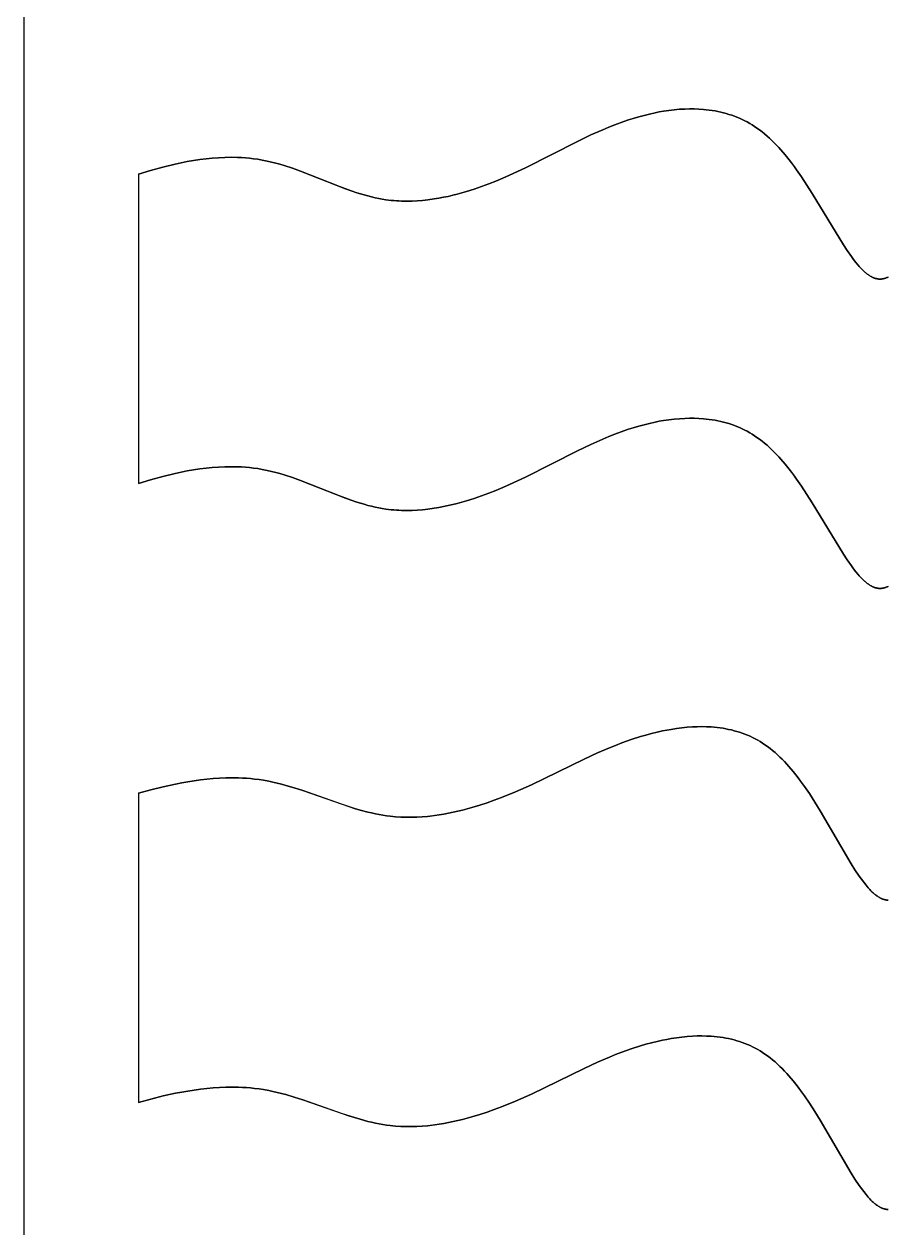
# Model space of a CAD drawing. Header units: feet. Extents: x 0 to 1.5, y 93.18 to 96.08.
# Drawn here: x 0 to 0.1875, y 94.0275 to 94.2887 of the extents above; entities that cross this region are included whole.
import ezdxf

# ---------------------------------------------------------------- set-up
doc = ezdxf.new("R2010")
doc.units = ezdxf.units.FT
doc.header["$MEASUREMENT"] = 0
doc.layers.add('Default', color=7, linetype='Continuous', true_color=0x000000)

msp = doc.modelspace()

# ---------------------------------------------------------------- linework, layer by layer
at = {"layer": 'Default'}
msp.add_lwpolyline([(0, 96), (1.5, 96), (1.5, 93.33333), (0, 93.33333)], close=True, dxfattribs=at)
for points in [[(0.02485, 94.25619), (0.02746, 94.25697), (0.0301, 94.25769), (0.03276, 94.25833), (0.0341, 94.25862), (0.03543, 94.25888), (0.03678, 94.25911), (0.03813, 94.25932), (0.03949, 94.25949), (0.04085, 94.25963), (0.04221, 94.25973), (0.04358, 94.25979), (0.04495, 94.25982), (0.04631, 94.25979), (0.04718, 94.25976), (0.04806, 94.2597), (0.04892, 94.25962), (0.04979, 94.25952), (0.05075, 94.25939), (0.0517, 94.25923), (0.05279, 94.25901), (0.05371, 94.2588), (0.05463, 94.25856), (0.05554, 94.2583), (0.05645, 94.25803), (0.05825, 94.25744), (0.06003, 94.25679), (0.0698, 94.25297), (0.071, 94.25254), (0.0722, 94.25214), (0.07381, 94.25165), (0.07462, 94.25143), (0.07544, 94.25122), (0.07621, 94.25104), (0.07698, 94.25088), (0.07776, 94.25074), (0.07854, 94.25062), (0.07911, 94.25054), (0.07967, 94.25048), (0.08024, 94.25042), (0.0808, 94.25038), (0.08137, 94.25035), (0.08194, 94.25032), (0.08308, 94.25031), (0.08421, 94.25033), (0.08535, 94.25038), (0.08648, 94.25047), (0.08761, 94.25059), (0.08899, 94.25078), (0.09001, 94.25095), (0.09102, 94.25114), (0.09203, 94.25135), (0.09303, 94.25159), (0.09403, 94.25184), (0.09601, 94.25239), (0.09772, 94.25293), (0.09929, 94.25347), (0.10085, 94.25404), (0.10239, 94.25465), (0.10392, 94.25529), (0.10539, 94.25593), (0.10883, 94.25754), (0.12013, 94.26327), (0.12303, 94.26466), (0.1256, 94.26581), (0.12691, 94.26635), (0.12822, 94.26687), (0.13021, 94.2676), (0.13122, 94.26794), (0.13223, 94.26826), (0.1334, 94.2686), (0.13459, 94.26892), (0.13578, 94.26921), (0.13697, 94.26947), (0.13788, 94.26965), (0.13878, 94.26981), (0.13995, 94.26998), (0.14112, 94.27012), (0.14228, 94.27023), (0.14343, 94.27029), (0.14443, 94.27032), (0.14544, 94.27032), (0.14644, 94.27028), (0.14744, 94.27022), (0.14808, 94.27015), (0.14872, 94.27008), (0.14936, 94.26999), (0.15, 94.26988), (0.15061, 94.26976), (0.15122, 94.26963), (0.15182, 94.26948), (0.15241, 94.26932), (0.153, 94.26914), (0.15359, 94.26895), (0.15417, 94.26875), (0.15474, 94.26852), (0.1553, 94.26829), (0.15586, 94.26803), (0.15642, 94.26776), (0.15696, 94.26748), (0.1575, 94.26718), (0.15803, 94.26686), (0.15856, 94.26653), (0.15908, 94.26617), (0.15964, 94.26577), (0.16019, 94.26534), (0.16073, 94.2649), (0.16127, 94.26444), (0.16179, 94.26397), (0.16231, 94.26348), (0.16281, 94.26298), (0.1633, 94.26247), (0.16379, 94.26195), (0.16426, 94.26143), (0.16518, 94.26035), (0.16606, 94.25926), (0.1672, 94.25775), (0.16768, 94.25709), (0.16873, 94.25559), (0.16993, 94.25379), (0.17109, 94.25196), (0.17782, 94.24086), (0.17866, 94.23958), (0.17957, 94.23827), (0.18005, 94.23763), (0.18053, 94.23701), (0.18103, 94.23641), (0.18128, 94.23612), (0.18153, 94.23585), (0.18184, 94.23553), (0.18211, 94.23526), (0.1824, 94.235), (0.18255, 94.23486), (0.1827, 94.23474), (0.18286, 94.23461), (0.18302, 94.23449), (0.18318, 94.23437), (0.18334, 94.23426), (0.18351, 94.23415), (0.18367, 94.23405), (0.18385, 94.23395), (0.18393, 94.2339), (0.18402, 94.23386), (0.18411, 94.23381), (0.18419, 94.23377), (0.18428, 94.23373), (0.18437, 94.23369), (0.18445, 94.23366), (0.18453, 94.23363), (0.18461, 94.23361), (0.18468, 94.23358), (0.18476, 94.23355), (0.18485, 94.23353), (0.18493, 94.23351), (0.18501, 94.23349), (0.18512, 94.23346), (0.18523, 94.23344), (0.18535, 94.23343), (0.18546, 94.23341), (0.18558, 94.2334), (0.18569, 94.2334), (0.18581, 94.2334), (0.18586, 94.2334), (0.18592, 94.2334), (0.18599, 94.2334), (0.18606, 94.23341), (0.18613, 94.23341), (0.1862, 94.23342), (0.18627, 94.23343), (0.18634, 94.23344), (0.18641, 94.23345), (0.18648, 94.23346), (0.18654, 94.23348), (0.18661, 94.23349), (0.18668, 94.23351), (0.18675, 94.23353), (0.18688, 94.23357), (0.18701, 94.23361), (0.18714, 94.23366), (0.18727, 94.23372), (0.1874, 94.23377), (0.18752, 94.23383)], [(0.18752, 94.23383), (0.1874, 94.23377), (0.18727, 94.23372), (0.18714, 94.23366), (0.18701, 94.23361), (0.18688, 94.23357), (0.18675, 94.23353), (0.18668, 94.23351), (0.18661, 94.23349), (0.18654, 94.23348), (0.18648, 94.23346), (0.18641, 94.23345), (0.18634, 94.23344), (0.18627, 94.23343), (0.1862, 94.23342), (0.18613, 94.23341), (0.18606, 94.23341), (0.18599, 94.2334), (0.18592, 94.2334), (0.18586, 94.2334), (0.18581, 94.2334), (0.18569, 94.2334), (0.18558, 94.2334), (0.18546, 94.23341), (0.18535, 94.23343), (0.18523, 94.23344), (0.18512, 94.23346), (0.18501, 94.23349), (0.18493, 94.23351), (0.18485, 94.23353), (0.18476, 94.23355), (0.18468, 94.23358), (0.18461, 94.23361), (0.18453, 94.23363), (0.18445, 94.23366), (0.18437, 94.23369), (0.18428, 94.23373), (0.18419, 94.23377), (0.18411, 94.23381), (0.18402, 94.23386), (0.18393, 94.2339), (0.18385, 94.23395), (0.18367, 94.23405), (0.18351, 94.23415), (0.18334, 94.23426), (0.18318, 94.23437), (0.18302, 94.23449), (0.18286, 94.23461), (0.1827, 94.23474), (0.18255, 94.23486), (0.1824, 94.235), (0.18211, 94.23526), (0.18184, 94.23553), (0.18153, 94.23585), (0.18128, 94.23612), (0.18103, 94.23641), (0.18053, 94.23701), (0.18005, 94.23763), (0.17957, 94.23827), (0.17866, 94.23958), (0.17782, 94.24086), (0.17109, 94.25196), (0.16993, 94.25379), (0.16873, 94.25559), (0.16768, 94.25709), (0.1669, 94.25816), (0.16606, 94.25926), (0.16518, 94.26035), (0.16426, 94.26143), (0.16379, 94.26195), (0.1633, 94.26247), (0.16281, 94.26298), (0.16231, 94.26348), (0.16179, 94.26397), (0.16127, 94.26444), (0.16073, 94.2649), (0.16019, 94.26534), (0.15964, 94.26577), (0.15908, 94.26617), (0.15856, 94.26653), (0.15803, 94.26686), (0.1575, 94.26718), (0.15696, 94.26748), (0.15642, 94.26776), (0.15586, 94.26803), (0.1553, 94.26829), (0.15474, 94.26852), (0.15417, 94.26875), (0.15359, 94.26895), (0.153, 94.26914), (0.15241, 94.26932), (0.15182, 94.26948), (0.15122, 94.26963), (0.15061, 94.26976), (0.15, 94.26988), (0.14936, 94.26999), (0.14872, 94.27008), (0.14808, 94.27015), (0.14744, 94.27022), (0.14644, 94.27028), (0.14544, 94.27032), (0.14443, 94.27032), (0.14343, 94.27029), (0.14228, 94.27023), (0.14112, 94.27012), (0.13995, 94.26998), (0.13878, 94.26981), (0.13788, 94.26965), (0.13697, 94.26947), (0.13578, 94.26921), (0.13459, 94.26892), (0.1334, 94.2686), (0.13223, 94.26826), (0.13122, 94.26794), (0.13021, 94.2676), (0.12822, 94.26687), (0.12691, 94.26635), (0.1256, 94.26581), (0.12303, 94.26466), (0.12013, 94.26327), (0.10883, 94.25754), (0.10539, 94.25593), (0.10392, 94.25529), (0.10239, 94.25465), (0.10085, 94.25404), (0.09929, 94.25347), (0.09772, 94.25293), (0.09601, 94.25239), (0.09403, 94.25184), (0.09303, 94.25159), (0.09203, 94.25135), (0.09102, 94.25114), (0.09001, 94.25095), (0.08899, 94.25078), (0.08761, 94.25059), (0.08648, 94.25047), (0.08535, 94.25038), (0.08421, 94.25033), (0.08308, 94.25031), (0.08194, 94.25032), (0.08137, 94.25035), (0.0808, 94.25038), (0.08024, 94.25042), (0.07967, 94.25048), (0.07911, 94.25054), (0.07854, 94.25062), (0.07776, 94.25074), (0.07698, 94.25088), (0.07621, 94.25104), (0.07544, 94.25122), (0.07462, 94.25143), (0.07381, 94.25165), (0.0722, 94.25214), (0.071, 94.25254), (0.06843, 94.25348), (0.06003, 94.25679), (0.05825, 94.25744), (0.05645, 94.25803), (0.05554, 94.2583), (0.05463, 94.25856), (0.05371, 94.2588), (0.05279, 94.25901), (0.0517, 94.25923), (0.05075, 94.25939), (0.04979, 94.25952), (0.04892, 94.25962), (0.04806, 94.2597), (0.04718, 94.25976), (0.04631, 94.25979), (0.04495, 94.25982), (0.04358, 94.25979), (0.04221, 94.25973), (0.04085, 94.25963), (0.03949, 94.25949), (0.03813, 94.25932), (0.03678, 94.25911), (0.03543, 94.25888), (0.0341, 94.25862), (0.03276, 94.25833), (0.0301, 94.25769), (0.02746, 94.25697), (0.02485, 94.25619)], [(0.02485, 94.25619), (0.02485, 94.18908)], [(0.02485, 94.25619), (0.02485, 94.18908)], [(0.02485, 94.18908), (0.02746, 94.18986), (0.0301, 94.19058), (0.03276, 94.19122), (0.0341, 94.19151), (0.03543, 94.19177), (0.03678, 94.192), (0.03813, 94.1922), (0.03949, 94.19238), (0.04085, 94.19251), (0.04221, 94.19262), (0.04358, 94.19268), (0.04495, 94.1927), (0.04631, 94.19268), (0.04718, 94.19264), (0.04806, 94.19259), (0.04892, 94.19251), (0.04979, 94.19241), (0.05075, 94.19228), (0.0517, 94.19212), (0.05279, 94.1919), (0.05371, 94.19168), (0.05463, 94.19145), (0.05554, 94.19119), (0.05645, 94.19092), (0.05825, 94.19032), (0.06003, 94.18968), (0.0698, 94.18585), (0.071, 94.18543), (0.0722, 94.18503), (0.07381, 94.18454), (0.07462, 94.18431), (0.07544, 94.18411), (0.07621, 94.18393), (0.07698, 94.18377), (0.07776, 94.18363), (0.07854, 94.18351), (0.07911, 94.18343), (0.07967, 94.18337), (0.08024, 94.18331), (0.0808, 94.18327), (0.08137, 94.18323), (0.08194, 94.18321), (0.08308, 94.18319), (0.08421, 94.18321), (0.08535, 94.18327), (0.08648, 94.18336), (0.08761, 94.18348), (0.08899, 94.18367), (0.09001, 94.18384), (0.09102, 94.18403), (0.09203, 94.18424), (0.09303, 94.18447), (0.09403, 94.18473), (0.09601, 94.18528), (0.09772, 94.18582), (0.09929, 94.18636), (0.10085, 94.18693), (0.10239, 94.18754), (0.10392, 94.18817), (0.10539, 94.18881), (0.10883, 94.19043), (0.12013, 94.19616), (0.12303, 94.19754), (0.1256, 94.19869), (0.12691, 94.19924), (0.12822, 94.19976), (0.13021, 94.20048), (0.13122, 94.20082), (0.13223, 94.20114), (0.1334, 94.20149), (0.13459, 94.20181), (0.13578, 94.2021), (0.13697, 94.20236), (0.13788, 94.20254), (0.13878, 94.2027), (0.13995, 94.20287), (0.14112, 94.20301), (0.14228, 94.20311), (0.14343, 94.20318), (0.14443, 94.20321), (0.14544, 94.20321), (0.14644, 94.20317), (0.14744, 94.2031), (0.14808, 94.20304), (0.14872, 94.20297), (0.14936, 94.20287), (0.15, 94.20277), (0.15061, 94.20265), (0.15122, 94.20252), (0.15182, 94.20237), (0.15241, 94.20221), (0.153, 94.20203), (0.15359, 94.20184), (0.15417, 94.20163), (0.15474, 94.20141), (0.1553, 94.20117), (0.15586, 94.20092), (0.15642, 94.20065), (0.15696, 94.20037), (0.1575, 94.20006), (0.15803, 94.19975), (0.15856, 94.19941), (0.15908, 94.19906), (0.15964, 94.19866), (0.16019, 94.19823), (0.16073, 94.19779), (0.16127, 94.19733), (0.16179, 94.19686), (0.16231, 94.19637), (0.16281, 94.19587), (0.1633, 94.19536), (0.16379, 94.19484), (0.16426, 94.19431), (0.16518, 94.19324), (0.16606, 94.19215), (0.1672, 94.19064), (0.16768, 94.18998), (0.16873, 94.18848), (0.16993, 94.18668), (0.17109, 94.18485), (0.17782, 94.17374), (0.17866, 94.17247), (0.17957, 94.17116), (0.18005, 94.17052), (0.18053, 94.16989), (0.18103, 94.1693), (0.18128, 94.16901), (0.18153, 94.16874), (0.18184, 94.16842), (0.18211, 94.16815), (0.1824, 94.16788), (0.18255, 94.16775), (0.1827, 94.16762), (0.18286, 94.1675), (0.18302, 94.16738), (0.18318, 94.16726), (0.18334, 94.16715), (0.18351, 94.16704), (0.18367, 94.16693), (0.18385, 94.16684), (0.18393, 94.16679), (0.18402, 94.16674), (0.18411, 94.1667), (0.18419, 94.16666), (0.18428, 94.16662), (0.18437, 94.16658), (0.18445, 94.16655), (0.18453, 94.16652), (0.18461, 94.16649), (0.18468, 94.16647), (0.18476, 94.16644), (0.18485, 94.16642), (0.18493, 94.1664), (0.18501, 94.16638), (0.18512, 94.16635), (0.18523, 94.16633), (0.18535, 94.16631), (0.18546, 94.1663), (0.18558, 94.16629), (0.18569, 94.16628), (0.18581, 94.16628), (0.18586, 94.16628), (0.18592, 94.16629), (0.18599, 94.16629), (0.18606, 94.16629), (0.18613, 94.1663), (0.1862, 94.16631), (0.18627, 94.16632), (0.18634, 94.16633), (0.18641, 94.16634), (0.18648, 94.16635), (0.18654, 94.16637), (0.18661, 94.16638), (0.18668, 94.1664), (0.18675, 94.16642), (0.18688, 94.16646), (0.18701, 94.1665), (0.18714, 94.16655), (0.18727, 94.1666), (0.1874, 94.16666), (0.18752, 94.16672)], [(0.18752, 94.16672), (0.1874, 94.16666), (0.18727, 94.1666), (0.18714, 94.16655), (0.18701, 94.1665), (0.18688, 94.16646), (0.18675, 94.16642), (0.18668, 94.1664), (0.18661, 94.16638), (0.18654, 94.16637), (0.18648, 94.16635), (0.18641, 94.16634), (0.18634, 94.16633), (0.18627, 94.16632), (0.1862, 94.16631), (0.18613, 94.1663), (0.18606, 94.16629), (0.18599, 94.16629), (0.18592, 94.16629), (0.18586, 94.16628), (0.18581, 94.16628), (0.18569, 94.16628), (0.18558, 94.16629), (0.18546, 94.1663), (0.18535, 94.16631), (0.18523, 94.16633), (0.18512, 94.16635), (0.18501, 94.16638), (0.18493, 94.1664), (0.18485, 94.16642), (0.18476, 94.16644), (0.18468, 94.16647), (0.18461, 94.16649), (0.18453, 94.16652), (0.18445, 94.16655), (0.18437, 94.16658), (0.18428, 94.16662), (0.18419, 94.16666), (0.18411, 94.1667), (0.18402, 94.16674), (0.18393, 94.16679), (0.18385, 94.16684), (0.18367, 94.16693), (0.18351, 94.16704), (0.18334, 94.16715), (0.18318, 94.16726), (0.18302, 94.16738), (0.18286, 94.1675), (0.1827, 94.16762), (0.18255, 94.16775), (0.1824, 94.16788), (0.18211, 94.16815), (0.18184, 94.16842), (0.18153, 94.16874), (0.18128, 94.16901), (0.18103, 94.1693), (0.18053, 94.16989), (0.18005, 94.17052), (0.17957, 94.17116), (0.17866, 94.17247), (0.17782, 94.17374), (0.17109, 94.18485), (0.16993, 94.18668), (0.16873, 94.18848), (0.16768, 94.18998), (0.1669, 94.19105), (0.16606, 94.19215), (0.16518, 94.19324), (0.16426, 94.19431), (0.16379, 94.19484), (0.1633, 94.19536), (0.16281, 94.19587), (0.16231, 94.19637), (0.16179, 94.19686), (0.16127, 94.19733), (0.16073, 94.19779), (0.16019, 94.19823), (0.15964, 94.19866), (0.15908, 94.19906), (0.15856, 94.19941), (0.15803, 94.19975), (0.1575, 94.20006), (0.15696, 94.20037), (0.15642, 94.20065), (0.15586, 94.20092), (0.1553, 94.20117), (0.15474, 94.20141), (0.15417, 94.20163), (0.15359, 94.20184), (0.153, 94.20203), (0.15241, 94.20221), (0.15182, 94.20237), (0.15122, 94.20252), (0.15061, 94.20265), (0.15, 94.20277), (0.14936, 94.20287), (0.14872, 94.20297), (0.14808, 94.20304), (0.14744, 94.2031), (0.14644, 94.20317), (0.14544, 94.20321), (0.14443, 94.20321), (0.14343, 94.20318), (0.14228, 94.20311), (0.14112, 94.20301), (0.13995, 94.20287), (0.13878, 94.2027), (0.13788, 94.20254), (0.13697, 94.20236), (0.13578, 94.2021), (0.13459, 94.20181), (0.1334, 94.20149), (0.13223, 94.20114), (0.13122, 94.20082), (0.13021, 94.20048), (0.12822, 94.19976), (0.12691, 94.19924), (0.1256, 94.19869), (0.12303, 94.19754), (0.12013, 94.19616), (0.10883, 94.19043), (0.10539, 94.18881), (0.10392, 94.18817), (0.10239, 94.18754), (0.10085, 94.18693), (0.09929, 94.18636), (0.09772, 94.18582), (0.09601, 94.18528), (0.09403, 94.18473), (0.09303, 94.18447), (0.09203, 94.18424), (0.09102, 94.18403), (0.09001, 94.18384), (0.08899, 94.18367), (0.08761, 94.18348), (0.08648, 94.18336), (0.08535, 94.18327), (0.08421, 94.18321), (0.08308, 94.18319), (0.08194, 94.18321), (0.08137, 94.18323), (0.0808, 94.18327), (0.08024, 94.18331), (0.07967, 94.18337), (0.07911, 94.18343), (0.07854, 94.18351), (0.07776, 94.18363), (0.07698, 94.18377), (0.07621, 94.18393), (0.07544, 94.18411), (0.07462, 94.18431), (0.07381, 94.18454), (0.0722, 94.18503), (0.071, 94.18543), (0.06843, 94.18637), (0.06003, 94.18968), (0.05825, 94.19032), (0.05645, 94.19092), (0.05554, 94.19119), (0.05463, 94.19145), (0.05371, 94.19168), (0.05279, 94.1919), (0.0517, 94.19212), (0.05075, 94.19228), (0.04979, 94.19241), (0.04892, 94.19251), (0.04806, 94.19259), (0.04718, 94.19264), (0.04631, 94.19268), (0.04495, 94.1927), (0.04358, 94.19268), (0.04221, 94.19262), (0.04085, 94.19251), (0.03949, 94.19238), (0.03813, 94.1922), (0.03678, 94.192), (0.03543, 94.19177), (0.0341, 94.19151), (0.03276, 94.19122), (0.0301, 94.19058), (0.02746, 94.18986), (0.02485, 94.18908)], [(0.02485, 94.12188), (0.0275, 94.1226), (0.03017, 94.12327), (0.03286, 94.12385), (0.03421, 94.12412), (0.03556, 94.12435), (0.03692, 94.12456), (0.03828, 94.12475), (0.03965, 94.1249), (0.04102, 94.12503), (0.0424, 94.12512), (0.04377, 94.12518), (0.04515, 94.1252), (0.04653, 94.12517), (0.04741, 94.12514), (0.04829, 94.12509), (0.04917, 94.12501), (0.05005, 94.12492), (0.05102, 94.1248), (0.05199, 94.12466), (0.0531, 94.12445), (0.05403, 94.12426), (0.05497, 94.12405), (0.05589, 94.12381), (0.05682, 94.12356), (0.05866, 94.12302), (0.06048, 94.12244), (0.0705, 94.11896), (0.07173, 94.11857), (0.07296, 94.11821), (0.07461, 94.11777), (0.07544, 94.11757), (0.07628, 94.11738), (0.07706, 94.11722), (0.07786, 94.11708), (0.07865, 94.11696), (0.07945, 94.11685), (0.08003, 94.11679), (0.0806, 94.11674), (0.08176, 94.11666), (0.08292, 94.11662), (0.08407, 94.11662), (0.08523, 94.11666), (0.08639, 94.11672), (0.08754, 94.11682), (0.08906, 94.117), (0.09009, 94.11714), (0.09111, 94.11731), (0.09214, 94.1175), (0.09316, 94.11771), (0.09417, 94.11794), (0.09519, 94.11818), (0.09719, 94.11872), (0.09892, 94.11924), (0.1005, 94.11976), (0.10207, 94.12031), (0.10363, 94.1209), (0.10665, 94.12213), (0.11013, 94.12368), (0.12154, 94.12923), (0.12447, 94.13058), (0.12708, 94.13171), (0.1284, 94.13224), (0.12973, 94.13276), (0.13175, 94.13348), (0.13379, 94.13413), (0.13498, 94.13448), (0.13618, 94.1348), (0.13738, 94.1351), (0.13859, 94.13537), (0.1395, 94.13555), (0.14042, 94.13571), (0.1416, 94.1359), (0.14278, 94.13605), (0.14394, 94.13617), (0.14511, 94.13625), (0.14612, 94.13629), (0.14713, 94.1363), (0.14814, 94.13628), (0.14914, 94.13623), (0.14979, 94.13618), (0.15043, 94.13611), (0.15107, 94.13603), (0.15171, 94.13594), (0.15232, 94.13583), (0.15293, 94.13571), (0.15353, 94.13557), (0.15413, 94.13542), (0.15472, 94.13526), (0.15531, 94.13508), (0.15589, 94.13488), (0.15646, 94.13467), (0.15703, 94.13444), (0.15759, 94.1342), (0.15814, 94.13394), (0.15869, 94.13366), (0.15923, 94.13337), (0.15976, 94.13306), (0.16029, 94.13273), (0.16081, 94.13238), (0.16137, 94.13198), (0.16193, 94.13156), (0.16248, 94.13112), (0.16301, 94.13066), (0.16353, 94.13019), (0.16405, 94.1297), (0.16455, 94.12921), (0.16505, 94.1287), (0.16553, 94.12817), (0.166, 94.12765), (0.16692, 94.12657), (0.16779, 94.12547), (0.16892, 94.12396), (0.1694, 94.12329), (0.17045, 94.12176), (0.17165, 94.1199), (0.17281, 94.11802), (0.17951, 94.10656), (0.18035, 94.10522), (0.18127, 94.10385), (0.18175, 94.10318), (0.18224, 94.10252), (0.18274, 94.10189), (0.18299, 94.10159), (0.18324, 94.1013), (0.18355, 94.10096), (0.18382, 94.10068), (0.18411, 94.10039), (0.18426, 94.10026), (0.18441, 94.10012), (0.18457, 94.09998), (0.18473, 94.09985), (0.18489, 94.09973), (0.18506, 94.0996), (0.18522, 94.09949), (0.18539, 94.09937), (0.18557, 94.09927), (0.18565, 94.09922), (0.18574, 94.09917), (0.18583, 94.09912), (0.18592, 94.09908), (0.18601, 94.09903), (0.1861, 94.09899), (0.18618, 94.09896), (0.18626, 94.09892), (0.18634, 94.09889), (0.18642, 94.09886), (0.1865, 94.09883), (0.18658, 94.09881), (0.18666, 94.09878), (0.18674, 94.09876), (0.18686, 94.09873), (0.18697, 94.09871), (0.18709, 94.09869), (0.1872, 94.09867), (0.18726, 94.09866), (0.18732, 94.09866), (0.18738, 94.09865), (0.18743, 94.09865), (0.18749, 94.09865), (0.18755, 94.09865)], [(0.18755, 94.09865), (0.18749, 94.09865), (0.18743, 94.09865), (0.18738, 94.09865), (0.18732, 94.09866), (0.18726, 94.09866), (0.1872, 94.09867), (0.18709, 94.09869), (0.18697, 94.09871), (0.18686, 94.09873), (0.18674, 94.09876), (0.18666, 94.09878), (0.18658, 94.09881), (0.1865, 94.09883), (0.18642, 94.09886), (0.18634, 94.09889), (0.18626, 94.09892), (0.18618, 94.09896), (0.1861, 94.09899), (0.18601, 94.09903), (0.18592, 94.09908), (0.18583, 94.09912), (0.18574, 94.09917), (0.18565, 94.09922), (0.18557, 94.09927), (0.18539, 94.09937), (0.18522, 94.09949), (0.18506, 94.0996), (0.18489, 94.09973), (0.18473, 94.09985), (0.18457, 94.09998), (0.18441, 94.10012), (0.18426, 94.10026), (0.18411, 94.10039), (0.18382, 94.10068), (0.18355, 94.10096), (0.18324, 94.1013), (0.18299, 94.10159), (0.18274, 94.10189), (0.18224, 94.10252), (0.18175, 94.10318), (0.18127, 94.10385), (0.18035, 94.10522), (0.17951, 94.10656), (0.17281, 94.11802), (0.17165, 94.1199), (0.17045, 94.12176), (0.1694, 94.12329), (0.16862, 94.12437), (0.16779, 94.12547), (0.16692, 94.12657), (0.166, 94.12765), (0.16553, 94.12817), (0.16505, 94.1287), (0.16455, 94.12921), (0.16405, 94.1297), (0.16353, 94.13019), (0.16301, 94.13066), (0.16248, 94.13112), (0.16193, 94.13156), (0.16137, 94.13198), (0.16081, 94.13238), (0.16029, 94.13273), (0.15976, 94.13306), (0.15923, 94.13337), (0.15869, 94.13366), (0.15814, 94.13394), (0.15759, 94.1342), (0.15703, 94.13444), (0.15646, 94.13467), (0.15589, 94.13488), (0.15531, 94.13508), (0.15472, 94.13526), (0.15413, 94.13542), (0.15353, 94.13557), (0.15293, 94.13571), (0.15232, 94.13583), (0.15171, 94.13594), (0.15107, 94.13603), (0.15043, 94.13611), (0.14979, 94.13618), (0.14914, 94.13623), (0.14814, 94.13628), (0.14713, 94.1363), (0.14612, 94.13629), (0.14511, 94.13625), (0.14394, 94.13617), (0.14278, 94.13605), (0.1416, 94.1359), (0.14042, 94.13571), (0.1395, 94.13555), (0.13859, 94.13537), (0.13738, 94.1351), (0.13618, 94.1348), (0.13498, 94.13448), (0.13379, 94.13413), (0.13175, 94.13348), (0.12973, 94.13276), (0.1284, 94.13224), (0.12708, 94.13171), (0.12447, 94.13058), (0.12154, 94.12923), (0.11013, 94.12368), (0.10665, 94.12213), (0.10363, 94.1209), (0.10207, 94.12031), (0.1005, 94.11976), (0.09892, 94.11924), (0.09719, 94.11872), (0.09519, 94.11818), (0.09417, 94.11794), (0.09316, 94.11771), (0.09214, 94.1175), (0.09111, 94.11731), (0.09009, 94.11714), (0.08869, 94.11695), (0.08754, 94.11682), (0.08639, 94.11672), (0.08523, 94.11666), (0.08407, 94.11662), (0.08292, 94.11662), (0.08176, 94.11666), (0.0806, 94.11674), (0.08003, 94.11679), (0.07945, 94.11685), (0.07865, 94.11696), (0.07786, 94.11708), (0.07706, 94.11722), (0.07628, 94.11738), (0.07544, 94.11757), (0.07461, 94.11777), (0.07296, 94.11821), (0.07173, 94.11857), (0.0691, 94.11942), (0.06048, 94.12244), (0.05866, 94.12302), (0.05682, 94.12356), (0.05589, 94.12381), (0.05497, 94.12405), (0.05403, 94.12426), (0.0531, 94.12445), (0.05199, 94.12466), (0.05102, 94.1248), (0.05005, 94.12492), (0.04917, 94.12501), (0.04829, 94.12509), (0.04741, 94.12514), (0.04653, 94.12517), (0.04515, 94.1252), (0.04377, 94.12518), (0.0424, 94.12512), (0.04102, 94.12503), (0.03965, 94.1249), (0.03828, 94.12475), (0.03692, 94.12456), (0.03556, 94.12435), (0.03421, 94.12412), (0.03286, 94.12385), (0.03017, 94.12327), (0.0275, 94.1226), (0.02485, 94.12188)], [(0.02485, 94.12188), (0.02485, 94.05477)], [(0.02485, 94.12188), (0.02485, 94.05477)], [(0.02485, 94.05477), (0.0275, 94.05549), (0.03017, 94.05616), (0.03286, 94.05674), (0.03421, 94.057), (0.03556, 94.05724), (0.03692, 94.05745), (0.03828, 94.05764), (0.03965, 94.05779), (0.04102, 94.05792), (0.0424, 94.05801), (0.04377, 94.05806), (0.04515, 94.05808), (0.04653, 94.05806), (0.04741, 94.05803), (0.04829, 94.05797), (0.04917, 94.0579), (0.05005, 94.05781), (0.05102, 94.05769), (0.05199, 94.05754), (0.0531, 94.05734), (0.05403, 94.05715), (0.05497, 94.05693), (0.05589, 94.0567), (0.05682, 94.05645), (0.05866, 94.05591), (0.06048, 94.05533), (0.0705, 94.05185), (0.07173, 94.05146), (0.07296, 94.0511), (0.07461, 94.05065), (0.07544, 94.05045), (0.07628, 94.05027), (0.07706, 94.05011), (0.07786, 94.04997), (0.07865, 94.04985), (0.07945, 94.04974), (0.08003, 94.04968), (0.0806, 94.04962), (0.08176, 94.04955), (0.08292, 94.04951), (0.08407, 94.04951), (0.08523, 94.04954), (0.08639, 94.04961), (0.08754, 94.04971), (0.08906, 94.04988), (0.09009, 94.05003), (0.09111, 94.0502), (0.09214, 94.05039), (0.09316, 94.0506), (0.09417, 94.05082), (0.09519, 94.05107), (0.09719, 94.05161), (0.09892, 94.05213), (0.1005, 94.05265), (0.10207, 94.0532), (0.10363, 94.05379), (0.10665, 94.05501), (0.11013, 94.05656), (0.12154, 94.06211), (0.12447, 94.06347), (0.12708, 94.0646), (0.1284, 94.06513), (0.12973, 94.06564), (0.13175, 94.06637), (0.13379, 94.06702), (0.13498, 94.06737), (0.13618, 94.06769), (0.13738, 94.06799), (0.13859, 94.06825), (0.1395, 94.06844), (0.14042, 94.0686), (0.1416, 94.06878), (0.14278, 94.06894), (0.14394, 94.06905), (0.14511, 94.06914), (0.14612, 94.06918), (0.14713, 94.06919), (0.14814, 94.06917), (0.14914, 94.06912), (0.14979, 94.06907), (0.15043, 94.069), (0.15107, 94.06892), (0.15171, 94.06883), (0.15232, 94.06872), (0.15293, 94.0686), (0.15353, 94.06846), (0.15413, 94.06831), (0.15472, 94.06815), (0.15531, 94.06797), (0.15589, 94.06777), (0.15646, 94.06756), (0.15703, 94.06733), (0.15759, 94.06708), (0.15814, 94.06682), (0.15869, 94.06655), (0.15923, 94.06625), (0.15976, 94.06594), (0.16029, 94.06561), (0.16081, 94.06527), (0.16137, 94.06487), (0.16193, 94.06445), (0.16248, 94.06401), (0.16301, 94.06355), (0.16353, 94.06308), (0.16405, 94.06259), (0.16455, 94.06209), (0.16505, 94.06158), (0.16553, 94.06106), (0.166, 94.06053), (0.16692, 94.05946), (0.16779, 94.05836), (0.16892, 94.05684), (0.1694, 94.05618), (0.17045, 94.05464), (0.17165, 94.05279), (0.17281, 94.05091), (0.17951, 94.03945), (0.18035, 94.03811), (0.18127, 94.03674), (0.18175, 94.03606), (0.18224, 94.03541), (0.18274, 94.03478), (0.18299, 94.03448), (0.18324, 94.03419), (0.18355, 94.03385), (0.18382, 94.03356), (0.18411, 94.03328), (0.18426, 94.03314), (0.18441, 94.03301), (0.18457, 94.03287), (0.18473, 94.03274), (0.18489, 94.03261), (0.18506, 94.03249), (0.18522, 94.03237), (0.18539, 94.03226), (0.18557, 94.03216), (0.18565, 94.0321), (0.18574, 94.03206), (0.18583, 94.03201), (0.18592, 94.03196), (0.18601, 94.03192), (0.1861, 94.03188), (0.18618, 94.03184), (0.18626, 94.03181), (0.18634, 94.03178), (0.18642, 94.03175), (0.1865, 94.03172), (0.18658, 94.0317), (0.18666, 94.03167), (0.18674, 94.03165), (0.18686, 94.03162), (0.18697, 94.0316), (0.18709, 94.03158), (0.1872, 94.03156), (0.18726, 94.03155), (0.18732, 94.03155), (0.18738, 94.03154), (0.18743, 94.03154), (0.18749, 94.03153), (0.18755, 94.03153)], [(0.18755, 94.03153), (0.18749, 94.03153), (0.18743, 94.03154), (0.18738, 94.03154), (0.18732, 94.03155), (0.18726, 94.03155), (0.1872, 94.03156), (0.18709, 94.03158), (0.18697, 94.0316), (0.18686, 94.03162), (0.18674, 94.03165), (0.18666, 94.03167), (0.18658, 94.0317), (0.1865, 94.03172), (0.18642, 94.03175), (0.18634, 94.03178), (0.18626, 94.03181), (0.18618, 94.03184), (0.1861, 94.03188), (0.18601, 94.03192), (0.18592, 94.03196), (0.18583, 94.03201), (0.18574, 94.03206), (0.18565, 94.0321), (0.18557, 94.03216), (0.18539, 94.03226), (0.18522, 94.03237), (0.18506, 94.03249), (0.18489, 94.03261), (0.18473, 94.03274), (0.18457, 94.03287), (0.18441, 94.03301), (0.18426, 94.03314), (0.18411, 94.03328), (0.18382, 94.03356), (0.18355, 94.03385), (0.18324, 94.03419), (0.18299, 94.03448), (0.18274, 94.03478), (0.18224, 94.03541), (0.18175, 94.03606), (0.18127, 94.03674), (0.18035, 94.03811), (0.17951, 94.03945), (0.17281, 94.05091), (0.17165, 94.05279), (0.17045, 94.05464), (0.1694, 94.05618), (0.16862, 94.05725), (0.16779, 94.05836), (0.16692, 94.05946), (0.166, 94.06053), (0.16553, 94.06106), (0.16505, 94.06158), (0.16455, 94.06209), (0.16405, 94.06259), (0.16353, 94.06308), (0.16301, 94.06355), (0.16248, 94.06401), (0.16193, 94.06445), (0.16137, 94.06487), (0.16081, 94.06527), (0.16029, 94.06561), (0.15976, 94.06594), (0.15923, 94.06625), (0.15869, 94.06655), (0.15814, 94.06682), (0.15759, 94.06708), (0.15703, 94.06733), (0.15646, 94.06756), (0.15589, 94.06777), (0.15531, 94.06797), (0.15472, 94.06815), (0.15413, 94.06831), (0.15353, 94.06846), (0.15293, 94.0686), (0.15232, 94.06872), (0.15171, 94.06883), (0.15107, 94.06892), (0.15043, 94.069), (0.14979, 94.06907), (0.14914, 94.06912), (0.14814, 94.06917), (0.14713, 94.06919), (0.14612, 94.06918), (0.14511, 94.06914), (0.14394, 94.06905), (0.14278, 94.06894), (0.1416, 94.06878), (0.14042, 94.0686), (0.1395, 94.06844), (0.13859, 94.06825), (0.13738, 94.06799), (0.13618, 94.06769), (0.13498, 94.06737), (0.13379, 94.06702), (0.13175, 94.06637), (0.12973, 94.06564), (0.1284, 94.06513), (0.12708, 94.0646), (0.12447, 94.06347), (0.12154, 94.06211), (0.11013, 94.05656), (0.10665, 94.05501), (0.10363, 94.05379), (0.10207, 94.0532), (0.1005, 94.05265), (0.09892, 94.05213), (0.09719, 94.05161), (0.09519, 94.05107), (0.09417, 94.05082), (0.09316, 94.0506), (0.09214, 94.05039), (0.09111, 94.0502), (0.09009, 94.05003), (0.08869, 94.04984), (0.08754, 94.04971), (0.08639, 94.04961), (0.08523, 94.04954), (0.08407, 94.04951), (0.08292, 94.04951), (0.08176, 94.04955), (0.0806, 94.04962), (0.08003, 94.04968), (0.07945, 94.04974), (0.07865, 94.04985), (0.07786, 94.04997), (0.07706, 94.05011), (0.07628, 94.05027), (0.07544, 94.05045), (0.07461, 94.05065), (0.07296, 94.0511), (0.07173, 94.05146), (0.0691, 94.05231), (0.06048, 94.05533), (0.05866, 94.05591), (0.05682, 94.05645), (0.05589, 94.0567), (0.05497, 94.05693), (0.05403, 94.05715), (0.0531, 94.05734), (0.05199, 94.05754), (0.05102, 94.05769), (0.05005, 94.05781), (0.04917, 94.0579), (0.04829, 94.05797), (0.04741, 94.05803), (0.04653, 94.05806), (0.04515, 94.05808), (0.04377, 94.05806), (0.0424, 94.05801), (0.04102, 94.05792), (0.03965, 94.05779), (0.03828, 94.05764), (0.03692, 94.05745), (0.03556, 94.05724), (0.03421, 94.057), (0.03286, 94.05674), (0.03017, 94.05616), (0.0275, 94.05549), (0.02485, 94.05477)]]:
    msp.add_lwpolyline(points, dxfattribs=at)
for points in [[(0.02485, 94.25619, 0), (0.02485, 94.25619, 0)], [(0.02485, 94.18908, 0), (0.02485, 94.18908, 0)], [(0.02485, 94.12188, 0), (0.02485, 94.12188, 0)], [(0.02485, 94.05477, 0), (0.02485, 94.05477, 0)]]:
    msp.add_polyline3d(points, close=True, dxfattribs=at)

doc.saveas('drawing.dxf')
